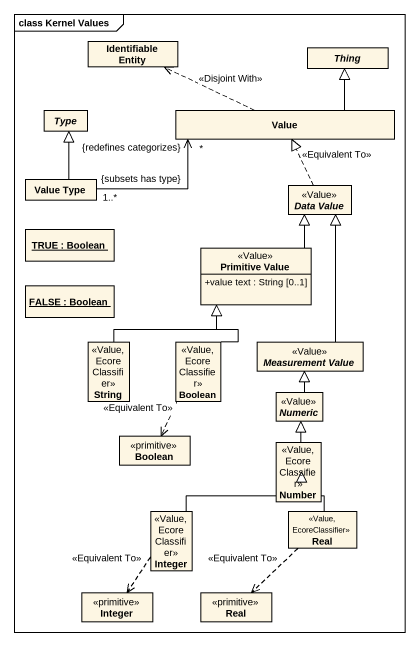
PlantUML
@startuml
mainframe class Kernel Values
hide circle
hide empty members
skinparam classAttributeIconSize 0
class "Identifiable Entity" as Identifiable_Entity
abstract class Thing
abstract class Type
class Value
class "Value Type" as Value_Type
abstract class "Data Value" as Data_Value <<Value>>
object "TRUE : Boolean" as TRUE
class "Primitive Value" as Primitive_Value <<Value>> {
  +value text : String [0..1]
}
object "FALSE : Boolean" as FALSE
class String <<Value, EcoreClassifier>>
class Boolean <<Value, EcoreClassifier>>
abstract class "Measurement Value" as Measurement_Value <<Value>>
abstract class Numeric <<Value>>
class "Boolean" as Boolean_2 <<primitive>>
class Number <<Value, EcoreClassifier>>
class Integer <<Value, EcoreClassifier>>
class Real <<Value, EcoreClassifier>>
class "Integer" as Integer_2 <<primitive>>
class "Real" as Real_2 <<primitive>>
Value .left.> Identifiable_Entity : <<Disjoint With>>
Value -up-|> Thing
Value_Type -up-|> Type
Value_Type "1..*\n{subsets has type}" -right-> "*\n{redefines categorizes}" Value
Data_Value .up.|> Value : <<Equivalent To>>
Primitive_Value -up-|> Data_Value
String -up-|> Primitive_Value
Boolean -up-|> Primitive_Value
Boolean ..> Boolean_2 : <<Equivalent To>>
Measurement_Value -up-|> Data_Value
Numeric -up-|> Measurement_Value
Number -up-|> Numeric
Integer -right-|> Number
Integer ..> Integer_2 : <<Equivalent To>>
Real -up-|> Number
Real ..> Real_2 : <<Equivalent To>>
@enduml
